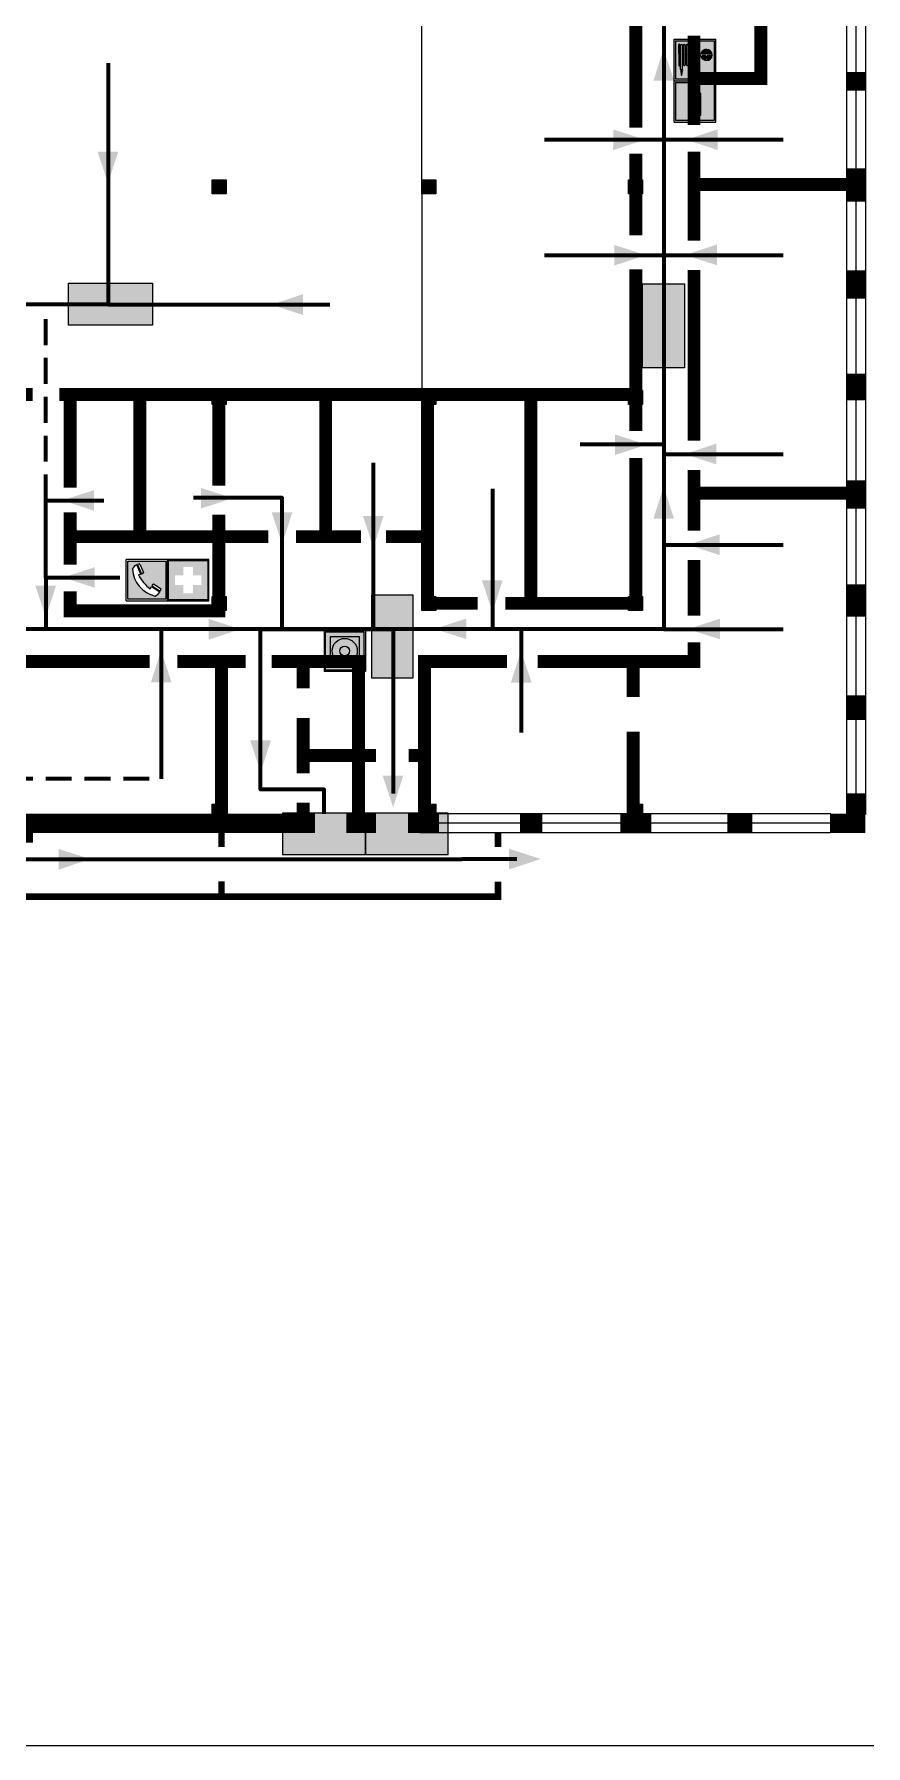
# Model space of a CAD drawing. Header units: millimetres. Extents: x 13810 to 67229, y 12374 to 21950.
# Drawn here: x 23807.1 to 23935.6, y 13755.6 to 14020 of the extents above; entities that cross this region are included whole.
import ezdxf

# ---------------------------------------------------------------- set-up
doc = ezdxf.new("R2010")
doc.units = ezdxf.units.MM
doc.linetypes.add('{ Wide Dash }', pattern=[12, 4, -2, 4, -2])
doc.layers.add('План_Штампы', color=7, linetype='Continuous')

# ---------------------------------------------------------------- blocks, each defined once
blk = doc.blocks.new('A$C32E8229D')
at = {"true_color": 0xffffff}
blk.add_hatch(color=7, dxfattribs=at).paths.add_polyline_path([(0, 0), (0, -8), (16, -8), (16, 0)])
h = blk.add_hatch(color=126)
h.paths.add_polyline_path([(0.2, -0.2), (15.8, -0.2), (15.8, -7.8), (0.2, -7.8)])
h.paths.add_polyline_path([(13.49, -2.05), (12.08, -2.05), (11.37, -2.63, 0.162397), (11.29, -2.84), (11.29, -3.63), (10.35, -3.63), (10.35, -4.05), (11.68, -4.05), (11.68, -3.48), (12.26, -4.28), (11.29, -5.1), (11.29, -6.78), (11.85, -6.78), (11.85, -5.44), (12.8, -4.64), (12.8, -5.94), (14.46, -5.94), (14.46, -5.39), (13.45, -5.39), (13.45, -3.97), (12.46, -2.59), (13.15, -2.59), (13.69, -3.34), (14.18, -3)], flags=16)
h.paths.add_polyline_path([(10.74, -1.82, 1), (11.8, -1.82, 1)], flags=16)
h.paths.add_polyline_path([(9.39, -3.59), (5.99, -3.59), (6.56, -3.03), (5.91, -3.03), (5.1, -3.83), (5.91, -4.64), (6.56, -4.64), (5.99, -4.09), (9.39, -4.09)], flags=16)
h.paths.add_polyline_path([(4.29, -1.08), (1.72, -1.08), (1.72, -6.6), (4.29, -6.6)], flags=16)
at = {"color": 126}
blk.add_lwpolyline([(16, -8), (0, -8), (0, 0), (16, 0)], close=True, dxfattribs=at)
blk = doc.blocks.new('A$C54414219')
at = {"true_color": 0xffffff}
h = blk.add_hatch(color=7, dxfattribs=at)
h.paths.add_polyline_path([(2.39, -9.45), (2.39, -18.3), (11.23, -18.3), (11.23, -9.45)], flags=0)
h.paths.add_polyline_path([(10.71, -13.87, -1), (2.92, -13.87, -1)], flags=0)
h.paths.add_polyline_path([(8.3, -13.87, -1), (5.33, -13.87, -1)], flags=0)
h.paths.add_polyline_path([(0.41, -7.47), (0.41, -20.27), (13.21, -20.27), (13.21, -7.47)])
h.paths.add_polyline_path([(0.92, -19.77), (12.71, -19.77), (12.71, -7.98), (0.92, -7.98)], flags=16)
h.paths.add_polyline_path([(11.23, -9.45), (11.23, -18.3), (2.39, -18.3), (2.39, -9.45)], flags=0)
at = {"lineweight": 5}
h = blk.add_hatch(color=242, dxfattribs=at)
h.paths.add_polyline_path([(12.71, -7.98), (0.92, -7.98), (0.92, -19.77), (12.71, -19.77)])
h.paths.add_polyline_path([(11.23, -18.3), (2.39, -18.3), (2.39, -9.45), (11.23, -9.45)], flags=16)
h.paths.add_polyline_path([(10.71, -13.87, -1), (2.92, -13.87, -1)], flags=0)
h.paths.add_polyline_path([(8.3, -13.87, -1), (5.33, -13.87, -1)], flags=0)
at = {"true_color": 0xffffff}
h = blk.add_hatch(color=7, dxfattribs=at)
h.paths.add_polyline_path([(2.39, -9.45), (2.39, -18.3), (11.23, -18.3), (11.23, -9.45)])
h.paths.add_polyline_path([(10.71, -13.87, -1), (2.92, -13.87, -1)], flags=16)
h.paths.add_polyline_path([(8.3, -13.87, -1), (5.33, -13.87, -1)], flags=0)
at = {"lineweight": 5}
h = blk.add_hatch(color=242, dxfattribs=at)
h.paths.add_polyline_path([(2.92, -13.87, 1), (10.71, -13.87, 1)])
h.paths.add_polyline_path([(8.3, -13.87, -1), (5.33, -13.87, -1)], flags=16)
at = {"color": 242, "lineweight": 5}
for p, q in [((0.41, -20.27), (0.41, -7.47)), ((0.41, -7.47), (13.21, -7.47)), ((0.41, -7.47), (13.21, -7.47)), ((13.21, -20.27), (13.21, -7.47)), ((0.41, -20.27), (13.21, -20.27))]:
    blk.add_line(p, q, dxfattribs=at)
for points in [[(0.92, -7.98), (12.71, -7.98), (12.71, -19.77), (0.92, -19.77)], [(2.39, -9.45), (11.23, -9.45), (11.23, -18.3), (2.39, -18.3)]]:
    blk.add_lwpolyline(points, close=True, dxfattribs=at)
for radius in [3.89, 1.49]:
    blk.add_circle((6.81, -13.87), radius, dxfattribs=at)
blk = doc.blocks.new('A$C3AD82952')
at = {"true_color": 0xf5f5ff}
h = blk.add_hatch(color=7, dxfattribs=at)
h.dxf.hatch_style = 1
h.paths.add_polyline_path([(8.21, 8.73, 0.414214), (7.89, 9.05), (7.22, 9.05), (7.22, 9.92), (7.59, 9.92, 1), (7.57, 10.36), (7.22, 10.36), (7.22, 10.6), (6.43, 10.6), (6.43, 10.36), (6.01, 10.36), (4.74, 9.59), (4.74, 8.69), (4.98, 8.73), (4.98, 9.26), (6.12, 9.91), (6.43, 9.91), (6.43, 9.05), (5.76, 9.05, 0.414214), (5.44, 8.73), (5.44, 2.2), (8.21, 2.2)], flags=0)
h.paths.add_polyline_path([(12.8, 12.8), (0, 12.8), (0, 0), (12.8, 0)])
h.paths.add_polyline_path([(0.51, 12.29), (12.29, 12.29), (12.29, 0.51), (0.51, 0.51)], flags=16)
h.paths.add_polyline_path([(4.74, 9.59), (6.01, 10.36), (6.43, 10.36), (6.43, 10.6), (7.22, 10.6), (7.22, 10.36), (7.59, 10.36, -0.94586), (7.59, 9.92), (7.22, 9.92), (7.22, 9.05), (7.89, 9.05, -0.414214), (8.21, 8.73), (8.21, 2.2), (5.44, 2.2), (5.44, 8.73, -0.414214), (5.76, 9.05), (6.43, 9.05), (6.43, 9.91), (6.12, 9.91), (4.98, 9.26), (4.98, 8.73), (4.74, 8.69)], flags=0)
h = blk.add_hatch(color=242)
h.dxf.hatch_style = 1
h.paths.add_polyline_path([(12.29, 12.29), (0.51, 12.29), (0.51, 0.51), (12.29, 0.51)])
h.paths.add_polyline_path([(4.74, 8.69), (4.74, 9.59), (6.01, 10.36), (6.43, 10.36), (6.43, 10.6), (7.22, 10.6), (7.22, 10.36), (7.59, 10.36, -0.94586), (7.59, 9.92), (7.22, 9.92), (7.22, 9.05), (7.89, 9.05, -0.414214), (8.21, 8.73), (8.21, 2.2), (5.44, 2.2), (5.44, 8.73, -0.414214), (5.76, 9.05), (6.43, 9.05), (6.43, 9.91), (6.12, 9.91), (4.98, 9.26), (4.98, 8.73)], flags=16)
h = blk.add_hatch(color=7, dxfattribs=at)
h.dxf.hatch_style = 1
h.paths.add_polyline_path([(8.21, 8.73, 0.414214), (7.89, 9.05), (7.22, 9.05), (7.22, 9.92), (7.59, 9.92, 1), (7.57, 10.36), (7.22, 10.36), (7.22, 10.6), (6.43, 10.6), (6.43, 10.36), (6.01, 10.36), (4.74, 9.59), (4.74, 8.69), (4.98, 8.73), (4.98, 9.26), (6.12, 9.91), (6.43, 9.91), (6.43, 9.05), (5.76, 9.05, 0.414214), (5.44, 8.73), (5.44, 2.2), (8.21, 2.2)])
at = {"color": 242, "lineweight": 5}
for p, q in [((0, 0), (0, 12.8)), ((0, 12.8), (12.8, 12.8)), ((7.22, 10.6), (6.43, 10.6)), ((6.43, 10.6), (6.43, 10.36)), ((7.22, 10.36), (7.22, 10.6)), ((12.8, 0), (12.8, 12.8)), ((6.01, 10.36), (4.74, 9.59)), ((4.74, 9.59), (4.74, 8.69)), ((4.74, 8.69), (4.98, 8.73)), ((4.98, 9.26), (6.12, 9.91)), ((4.98, 8.73), (4.98, 9.26)), ((5.44, 2.2), (5.44, 8.73)), ((5.76, 9.05), (6.43, 9.05)), ((6.01, 10.36), (6.43, 10.36)), ((6.12, 9.91), (6.43, 9.91)), ((6.43, 9.91), (6.43, 9.05)), ((7.59, 10.36), (7.22, 10.36)), ((7.22, 9.05), (7.22, 9.92)), ((7.59, 9.92), (7.22, 9.92)), ((7.89, 9.05), (7.22, 9.05)), ((8.21, 2.2), (8.21, 8.73)), ((0, 0), (12.8, 0)), ((5.44, 2.2), (8.21, 2.2))]:
    blk.add_line(p, q, dxfattribs=at)
blk.add_lwpolyline([(0.51, 12.29), (12.29, 12.29), (12.29, 0.51), (0.51, 0.51)], close=True, dxfattribs=at)
for centre, radius, start, end in [((5.76, 8.73), 0.32, 90, 180), ((7.58, 10.14), 0.223, 273.1875, 86.8125), ((7.89, 8.73), 0.32, 0, 90)]:
    blk.add_arc(centre, radius, start, end, dxfattribs=at)
blk = doc.blocks.new('A$C37112FD5')
at = {"true_color": 0xf5f5ff}
h = blk.add_hatch(color=7, dxfattribs=at)
h.dxf.hatch_style = 1
h.paths.add_polyline_path([(12.8, -7.4), (0, -7.4), (0, -20.2), (12.8, -20.2)])
h.paths.add_polyline_path([(12.29, -7.91), (12.29, -19.69), (0.51, -19.69), (0.51, -7.91)], flags=16)
h.paths.add_polyline_path([(4.98, -9.04, -0.42597), (5.17, -9.22), (5.17, -12.25), (5.17, -15.29, -0.432244), (4.98, -15.47), (4.83, -15.47, -0.42597), (4.64, -15.29), (4.64, -12.25), (4.64, -9.22, -0.432244), (4.83, -9.04)], flags=0)
h.paths.add_polyline_path([(4.28, -9.22), (4.28, -12.25), (4.28, -15.29, -0.432244), (4.09, -15.47), (3.94, -15.47, -0.42597), (3.75, -15.29), (3.75, -12.25), (3.75, -9.22, -0.432244), (3.94, -9.04), (4.09, -9.04, -0.42597)], flags=0)
h.paths.add_polyline_path([(5.72, -9.04), (5.87, -9.04, -0.42597), (6.06, -9.22), (6.06, -12.25), (6.06, -15.29, -0.432244), (5.87, -15.47), (5.72, -15.47, -0.42597), (5.53, -15.29), (5.53, -12.25), (5.53, -9.22, -0.432244)], flags=0)
h.paths.add_polyline_path([(6.42, -8.9), (6.5, -8.9, -0.42597), (6.69, -9.08), (6.69, -12.03), (8.21, -12.03, -15.824349), (8.21, -12.47), (6.69, -12.47), (6.69, -15.42, -0.432244), (6.5, -15.6), (6.42, -15.6)], flags=0)
h.paths.add_polyline_path([(3.39, -9.22), (3.39, -12.25), (3.39, -15.29, -0.432244), (3.2, -15.47), (3.05, -15.47, -0.42597), (2.85, -15.29), (2.85, -12.25), (2.85, -9.22, -0.432244), (3.05, -9.04), (3.2, -9.04, -0.42597)], flags=0)
h.paths.add_polyline_path([(2.5, -9.22), (2.5, -16.71), (1.96, -16.71), (1.96, -9.22, -0.432244), (2.15, -9.04), (2.31, -9.04, -0.42597)], flags=0)
h.paths.add_polyline_path([(1.61, -8.9), (1.61, -15.6), (1.57, -15.6, -0.42597), (1.37, -15.42), (1.37, -12.03), (1.37, -9.09, -0.432244), (1.57, -8.9)], flags=0)
h.paths.add_polyline_path([(9.76, -10.81), (9.76, -12.03), (8.49, -12.03, -0.336371)], flags=0)
h.paths.add_polyline_path([(8.49, -12.47), (9.76, -12.47), (9.76, -13.7, -0.336371)], flags=0)
h.paths.add_polyline_path([(10.11, -10.81, -0.336371), (11.38, -12.03), (10.11, -12.03)], flags=0)
h.paths.add_polyline_path([(10.11, -12.47), (11.38, -12.47, -0.336371), (10.11, -13.7)], flags=0)
h.paths.add_polyline_path([(2.5, -16.84), (2.5, -17.05), (1.97, -17.05), (1.97, -16.84)], flags=0)
h.paths.add_polyline_path([(2.5, -17.24, -0.033778), (2.24, -18.6, -0.033778), (1.97, -17.24)], flags=0)
h = blk.add_hatch(color=242)
h.dxf.hatch_style = 1
h.paths.add_polyline_path([(12.29, -7.91), (0.51, -7.91), (0.51, -19.69), (12.29, -19.69)])
h.paths.add_polyline_path([(6.42, -15.6), (6.42, -8.9), (6.5, -8.9, -0.42597), (6.69, -9.08), (6.69, -12.03), (8.21, -12.03, -15.824349), (8.21, -12.47), (6.69, -12.47), (6.69, -15.42, -0.432244), (6.5, -15.6)], flags=16)
h.paths.add_polyline_path([(5.87, -15.47), (5.72, -15.47, -0.42597), (5.53, -15.29), (5.53, -12.25), (5.53, -9.22, -0.432244), (5.72, -9.04), (5.87, -9.04, -0.42597), (6.06, -9.22), (6.06, -12.25), (6.06, -15.29, -0.432244)], flags=16)
h.paths.add_polyline_path([(4.98, -15.47), (4.83, -15.47, -0.42597), (4.64, -15.29), (4.64, -12.25), (4.64, -9.22, -0.432244), (4.83, -9.04), (4.98, -9.04, -0.42597), (5.17, -9.22), (5.17, -12.25), (5.17, -15.29, -0.432244)], flags=16)
h.paths.add_polyline_path([(4.09, -15.47), (3.94, -15.47, -0.42597), (3.75, -15.29), (3.75, -12.25), (3.75, -9.22, -0.432244), (3.94, -9.04), (4.09, -9.04, -0.42597), (4.28, -9.22), (4.28, -12.25), (4.28, -15.29, -0.432244)], flags=16)
h.paths.add_polyline_path([(3.2, -15.47), (3.05, -15.47, -0.42597), (2.85, -15.29), (2.85, -12.25), (2.85, -9.22, -0.432244), (3.05, -9.04), (3.2, -9.04, -0.42597), (3.39, -9.22), (3.39, -12.25), (3.39, -15.29, -0.432244)], flags=16)
h.paths.add_polyline_path([(2.5, -17.05), (1.97, -17.05), (1.97, -16.84), (2.5, -16.84)], flags=16)
h.paths.add_polyline_path([(2.5, -17.24, -0.033778), (2.24, -18.6, -0.033778), (1.97, -17.24)], flags=16)
h.paths.add_polyline_path([(2.5, -16.71), (1.96, -16.71), (1.96, -9.22, -0.432244), (2.15, -9.04), (2.31, -9.04, -0.42597), (2.5, -9.22)], flags=16)
h.paths.add_polyline_path([(1.61, -15.6), (1.57, -15.6, -0.42597), (1.37, -15.42), (1.37, -12.03), (1.37, -9.09, -0.432244), (1.57, -8.9), (1.61, -8.9)], flags=16)
h.paths.add_polyline_path([(8.49, -12.47), (9.76, -12.47), (9.76, -13.7, -0.336371)], flags=0)
h.paths.add_polyline_path([(10.11, -13.7), (10.11, -12.47), (11.38, -12.47, -0.336371)], flags=0)
h.paths.add_polyline_path([(8.49, -12.03, -0.336371), (9.76, -10.81), (9.76, -12.03)], flags=0)
h.paths.add_polyline_path([(10.11, -12.03), (10.11, -10.81, -0.336371), (11.38, -12.03)], flags=0)
h = blk.add_hatch(color=7, dxfattribs=at)
h.dxf.hatch_style = 1
h.paths.add_polyline_path([(1.61, -8.9), (1.57, -8.9, 0.432244), (1.37, -9.09), (1.37, -12.03), (1.37, -15.42, 0.42597), (1.57, -15.6), (1.61, -15.6)])
h.paths.add_polyline_path([(2.5, -9.22, 0.42597), (2.31, -9.04), (2.15, -9.04, 0.432244), (1.96, -9.22), (1.96, -16.71), (2.5, -16.71)])
h.paths.add_polyline_path([(2.5, -16.84), (1.97, -16.84), (1.97, -17.05), (2.5, -17.05)])
h.paths.add_polyline_path([(2.5, -17.24), (1.97, -17.24, 0.033778), (2.24, -18.6, 0.033778)])
h.paths.add_polyline_path([(3.39, -12.25), (3.39, -9.22, 0.42597), (3.2, -9.04), (3.05, -9.04, 0.432244), (2.85, -9.22), (2.85, -12.25), (2.85, -15.29, 0.42597), (3.05, -15.47), (3.2, -15.47, 0.432244), (3.39, -15.29)])
h.paths.add_polyline_path([(4.28, -12.25), (4.28, -9.22, 0.42597), (4.09, -9.04), (3.94, -9.04, 0.432244), (3.75, -9.22), (3.75, -12.25), (3.75, -15.29, 0.42597), (3.94, -15.47), (4.09, -15.47, 0.432244), (4.28, -15.29)])
h.paths.add_polyline_path([(5.17, -12.25), (5.17, -9.22, 0.42597), (4.98, -9.04), (4.83, -9.04, 0.432244), (4.64, -9.22), (4.64, -12.25), (4.64, -15.29, 0.42597), (4.83, -15.47), (4.98, -15.47, 0.432244), (5.17, -15.29)])
h.paths.add_polyline_path([(6.06, -12.25), (6.06, -9.22, 0.42597), (5.87, -9.04), (5.72, -9.04, 0.432244), (5.53, -9.22), (5.53, -12.25), (5.53, -15.29, 0.42597), (5.72, -15.47), (5.87, -15.47, 0.432244), (6.06, -15.29)])
h.paths.add_polyline_path([(6.69, -12.47), (8.21, -12.47, 15.824349), (8.21, -12.03), (6.69, -12.03), (6.69, -9.08, 0.42597), (6.5, -8.9), (6.42, -8.9), (6.42, -15.6), (6.5, -15.6, 0.432244), (6.69, -15.42)])
h.paths.add_polyline_path([(8.49, -12.47), (9.76, -12.47), (9.76, -13.7, -0.336371)], flags=16)
h.paths.add_polyline_path([(8.49, -12.03, -0.336371), (9.76, -10.81), (9.76, -12.03)], flags=16)
h.paths.add_polyline_path([(10.11, -12.47), (11.38, -12.47, -0.336371), (10.11, -13.7)], flags=16)
h.paths.add_polyline_path([(10.11, -12.03), (10.11, -10.81, -0.336371), (11.38, -12.03)], flags=16)
h = blk.add_hatch(color=242)
h.dxf.hatch_style = 1
h.paths.add_polyline_path([(9.76, -10.81, 0.336371), (8.49, -12.03), (9.76, -12.03)])
h.paths.add_polyline_path([(10.11, -10.81), (10.11, -12.03), (11.38, -12.03, 0.336371)])
h.paths.add_polyline_path([(11.38, -12.47), (10.11, -12.47), (10.11, -13.7, 0.336371)])
h.paths.add_polyline_path([(9.76, -12.47), (8.49, -12.47, 0.336371), (9.76, -13.7)])
at = {"color": 242, "lineweight": 5}
for p, q in [((0, -20.2), (0, -7.4)), ((0, -7.4), (12.8, -7.4)), ((1.37, -12.03), (1.37, -9.08)), ((1.57, -8.9), (1.61, -8.9)), ((1.61, -8.9), (1.61, -15.6)), ((1.96, -16.71), (1.96, -9.22)), ((2.15, -9.04), (2.31, -9.04)), ((2.5, -16.71), (2.5, -9.22)), ((2.85, -12.25), (2.85, -9.22)), ((3.05, -9.04), (3.2, -9.04)), ((3.39, -12.25), (3.39, -9.22)), ((3.75, -12.25), (3.75, -9.22)), ((3.94, -9.04), (4.09, -9.04)), ((4.28, -12.25), (4.28, -9.22)), ((4.64, -12.25), (4.64, -9.22)), ((4.83, -9.04), (4.98, -9.04)), ((5.17, -12.25), (5.17, -9.22)), ((5.53, -12.25), (5.53, -9.22)), ((5.72, -9.04), (5.87, -9.04)), ((6.06, -12.25), (6.06, -9.22)), ((6.42, -8.9), (6.42, -15.6)), ((6.5, -8.9), (6.42, -8.9)), ((6.69, -12.03), (6.69, -9.08)), ((12.8, -20.2), (12.8, -7.4)), ((1.37, -12.03), (1.37, -15.42)), ((1.57, -15.6), (1.61, -15.6)), ((2.85, -12.25), (2.85, -15.29)), ((3.05, -15.47), (3.2, -15.47)), ((3.39, -12.25), (3.39, -15.29)), ((3.75, -12.25), (3.75, -15.29)), ((3.94, -15.47), (4.09, -15.47)), ((4.28, -12.25), (4.28, -15.29)), ((4.64, -12.25), (4.64, -15.29)), ((4.83, -15.47), (4.98, -15.47)), ((5.17, -12.25), (5.17, -15.29)), ((5.53, -12.25), (5.53, -15.29)), ((5.72, -15.47), (5.87, -15.47)), ((6.06, -12.25), (6.06, -15.29)), ((6.42, -15.6), (6.5, -15.6)), ((8.21, -12.03), (6.69, -12.03)), ((8.21, -12.47), (6.69, -12.47)), ((6.69, -12.47), (6.69, -15.42)), ((9.76, -12.03), (8.49, -12.03)), ((9.76, -12.47), (8.49, -12.47)), ((9.76, -10.81), (9.76, -12.03)), ((9.76, -12.47), (9.76, -13.7)), ((10.11, -10.81), (10.11, -12.03)), ((11.38, -12.03), (10.11, -12.03)), ((11.38, -12.47), (10.11, -12.47)), ((10.11, -12.47), (10.11, -13.7)), ((0, -20.2), (12.8, -20.2)), ((1.96, -16.71), (2.5, -16.71)), ((1.97, -16.84), (2.5, -16.84)), ((1.97, -17.05), (1.97, -16.84)), ((2.5, -17.05), (1.97, -17.05)), ((1.97, -17.24), (2.5, -17.24)), ((2.5, -16.84), (2.5, -17.05))]:
    blk.add_line(p, q, dxfattribs=at)
blk.add_lwpolyline([(0.51, -7.91), (12.29, -7.91), (12.29, -19.69), (0.51, -19.69)], close=True, dxfattribs=at)
for centre, radius, start, end in [((1.56, -9.09), 0.182, 87.1027, 180.6071), ((2.15, -9.22), 0.182, 87.1027, 180.6071), ((2.32, -9.22), 0.182, 359.3929, 92.8973), ((3.04, -9.22), 0.182, 87.1027, 180.6071), ((3.21, -9.22), 0.182, 359.3929, 92.8973), ((3.93, -9.22), 0.182, 87.1027, 180.6071), ((4.1, -9.22), 0.182, 359.3929, 92.8973), ((4.82, -9.22), 0.182, 87.1027, 180.6071), ((4.99, -9.22), 0.182, 359.3929, 92.8973), ((5.71, -9.22), 0.182, 87.1027, 180.6071), ((5.88, -9.22), 0.182, 359.3929, 92.8973), ((6.51, -9.09), 0.182, 359.3929, 92.8973), ((9.93, -12.25), 1.74, 187.2319, 172.7681), ((1.56, -15.42), 0.182, 179.3929, 272.8973), ((3.04, -15.29), 0.182, 179.3929, 272.8973), ((3.21, -15.29), 0.182, 267.1027, 0.6071), ((3.93, -15.29), 0.182, 179.3929, 272.8973), ((4.1, -15.29), 0.182, 267.1027, 0.6071), ((4.82, -15.29), 0.182, 179.3929, 272.8973), ((4.99, -15.29), 0.182, 267.1027, 0.6071), ((5.71, -15.29), 0.182, 179.3929, 272.8973), ((5.88, -15.29), 0.182, 267.1027, 0.6071), ((6.51, -15.42), 0.182, 267.1027, 0.6071), ((9.93, -12.25), 1.46, 96.9927, 171.3585), ((9.93, -12.25), 1.46, 188.6415, 263.0073), ((9.93, -12.25), 1.46, 8.6415, 83.0073), ((9.93, -12.25), 1.46, 276.9927, 351.3585), ((12.17, -15.98), 10.27, 187.041, 194.7793), ((-7.7, -15.98), 10.27, 345.2207, 352.959)]:
    blk.add_arc(centre, radius, start, end, dxfattribs=at)
blk = doc.blocks.new('A$C456E1F9C')
at = {"lineweight": 5}
h = blk.add_hatch(color=242, dxfattribs=at)
h.paths.add_polyline_path([(0.51, -1.47), (0.51, -13.26), (12.29, -13.26), (12.29, -1.47)])
h.paths.add_polyline_path([(5.42, -4.95, -0.254479), (4.78, -5.4), (3.52, -2.53, -0.209735), (4.23, -2.4)], flags=16)
h.paths.add_polyline_path([(8.53, -8.6), (10.87, -10.17), (10.54, -10.76), (8.03, -9.13, -0.192251)], flags=16)
h.paths.add_polyline_path([(4.61, -5.49, 0.005518), (3.87, -5.72, 0.128647), (7.49, -10.01, 0.00809), (7.83, -9.33), (10.47, -10.97, -0.16736), (8.99, -12.25, -0.327862), (1.95, -3.95, -0.166952), (3.36, -2.62)], flags=16)
at = {"color": 242, "lineweight": 5}
for p, q in [((0, -13.77), (0, -0.97)), ((12.8, -0.97), (0, -0.97)), ((4.61, -5.49), (3.36, -2.62)), ((3.52, -2.53), (4.78, -5.4)), ((4.23, -2.4), (5.42, -4.95)), ((12.8, -13.77), (12.8, -0.97)), ((7.83, -9.33), (10.47, -10.97)), ((8.03, -9.13), (10.54, -10.76)), ((10.81, -10.12), (8.53, -8.6)), ((10.54, -10.76), (10.8, -10.3)), ((10.8, -10.3), (10.81, -10.12)), ((0, -13.77), (12.8, -13.77))]:
    blk.add_line(p, q, dxfattribs=at)
blk.add_lwpolyline([(0.51, -1.47), (12.29, -1.47), (12.29, -13.26), (0.51, -13.26)], close=True, dxfattribs=at)
for centre, radius, start, end in [((4.59, -5.34), 2.99, 114.2845, 152.1974), ((11.12, -3.31), 9.19, 183.9915, 256.6009), ((4.02, -3.27), 0.891, 76.3284, 123.7092), ((4.68, -4.59), 0.824, 276.9621, 334.0723), ((14.98, -39.1), 35.17, 107.1487, 108.4135), ((13.86, -0.94), 11.08, 205.5536, 234.8762), ((-13.31, 0.8), 23.44, 332.5487, 334.4027), ((8.94, -9.5), 0.989, 114.4092, 157.9388), ((7.87, -9.46), 3, 291.9291, 329.9329)]:
    blk.add_arc(centre, radius, start, end, dxfattribs=at)
blk = doc.blocks.new('A$C18900ED3')
h = blk.add_hatch(color=126)
h.paths.add_polyline_path([(-0.18, -0.18), (-7.02, -0.18), (-7.02, -7.02), (-0.18, -7.02)])
h.paths.add_polyline_path([(-5.89, -4.46), (-5.89, -2.77), (-4.46, -2.77), (-4.46, -1.31), (-2.77, -1.31), (-2.77, -2.77), (-1.33, -2.77), (-1.33, -4.46), (-2.77, -4.46), (-2.77, -5.89), (-4.46, -5.89), (-4.46, -4.46)], flags=16)
at = {"color": 126}
for p, q in [((-7.2, 0), (-7.2, -7.2)), ((0, 0), (-7.2, 0)), ((0, -7.2), (0, 0)), ((-7.02, -7.02), (-7.02, -0.18)), ((-7.02, -0.18), (-0.18, -0.18)), ((-0.18, -0.18), (-0.18, -7.02)), ((-7.2, -7.2), (0, -7.2)), ((-0.18, -7.02), (-7.02, -7.02))]:
    blk.add_line(p, q, dxfattribs=at)
blk = doc.blocks.new('A$C7B4425F7')
at = {"true_color": 0xffffff}
blk.add_hatch(color=7, dxfattribs=at).paths.add_polyline_path([(0, 0), (-16, 0), (-16, -8), (0, -8)])
h = blk.add_hatch(color=126)
h.paths.add_polyline_path([(-0.2, -0.2), (-15.8, -0.2), (-15.8, -7.8), (-0.2, -7.8)])
h.paths.add_polyline_path([(-11.76, -2.03), (-11.76, -3.66), (-11.17, -3.66, -0.568275), (-11.17, -6.18), (-12.58, -6.18), (-12.58, -2.03)], flags=16)
h.paths.add_polyline_path([(-13.33, -4.12, -0.495768), (-13.59, -6.18), (-15.03, -6.18), (-15.03, -2.03), (-13.59, -2.03, -0.487973)], flags=16)
h.paths.add_polyline_path([(-10.25, -2.03), (-9.48, -2.03), (-9.48, -6.18), (-10.25, -6.18)], flags=16)
h.paths.add_polyline_path([(-13.84, -3.69), (-14.24, -3.69), (-14.24, -3.03), (-13.9, -3.03, -0.692621)], flags=0)
h.paths.add_polyline_path([(-9.15, -2.03), (-8.4, -2.03), (-8.04, -3.07), (-7.68, -2.03), (-6.93, -2.03), (-7.64, -4.1), (-6.93, -6.18), (-7.68, -6.18), (-8.04, -5.14), (-8.4, -6.18), (-9.15, -6.18), (-8.44, -4.1)], flags=16)
h.paths.add_polyline_path([(-11.76, -4.46), (-11.42, -4.46, -0.692621), (-11.36, -5.12), (-11.76, -5.12)], flags=0)
h.paths.add_polyline_path([(-13.9, -5.2), (-14.24, -5.2), (-14.24, -4.55), (-13.84, -4.55, -0.708038)], flags=0)
edge = h.paths.add_edge_path(flags=16)
edge.add_ellipse((-5.51, -4.08), major_axis=(0, 2.05), ratio=0.586184, start_angle=0, end_angle=360)
edge = h.paths.add_edge_path(flags=0)
edge.add_ellipse((-5.51, -4.08), major_axis=(0, 1.14), ratio=0.454828, start_angle=0, end_angle=360)
h.paths.add_polyline_path([(-4.13, -4.96, 0.377264), (-3.48, -4.52, 0.0555), (-3.16, -2.03), (-1.66, -2.03), (-1.66, -4.96), (-0.96, -4.96), (-0.96, -7.01), (-1.75, -7.01), (-1.75, -6.18), (-3.3, -6.18), (-3.3, -7.02), (-4.13, -7.02)], flags=16)
h.paths.add_polyline_path([(-2.73, -2.91), (-2.28, -2.91), (-2.28, -4.96), (-3.05, -4.96, 0.079136)], flags=0)
at = {"color": 126}
blk.add_lwpolyline([(-16, -8), (0, -8), (0, 0), (-16, 0)], close=True, dxfattribs=at)

msp = doc.modelspace()

# ---------------------------------------------------------------- hatches: boundary and pattern name
at = {"lineweight": 0}
h = msp.add_hatch(color=256, dxfattribs=at)
h.dxf.hatch_style = 1
h.paths.add_polyline_path([(23834.57, 13995.3), (23836.73, 13995.3), (23836.73, 13997.46), (23834.57, 13997.46)])
h = msp.add_hatch(color=256, dxfattribs=at)
h.dxf.hatch_style = 1
h.paths.add_polyline_path([(23866.97, 13995.3), (23869.13, 13995.3), (23869.13, 13997.46), (23866.97, 13997.46)])
h = msp.add_hatch(color=256, dxfattribs=at)
h.dxf.hatch_style = 1
h.paths.add_polyline_path([(23898.87, 13995.3), (23901.03, 13995.3), (23901.03, 13997.46), (23898.87, 13997.46)])
h = msp.add_hatch(color=256, dxfattribs=at)
h.dxf.hatch_style = 1
h.paths.add_polyline_path([(23834.57, 13962.8), (23836.73, 13962.8), (23836.73, 13964.95), (23834.57, 13964.95)])
h = msp.add_hatch(color=256, dxfattribs=at)
h.dxf.hatch_style = 1
h.paths.add_polyline_path([(23866.97, 13962.8), (23869.13, 13962.8), (23869.13, 13964.95), (23866.97, 13964.95)])
h = msp.add_hatch(color=256, dxfattribs=at)
h.dxf.hatch_style = 1
h.paths.add_polyline_path([(23898.87, 13962.8), (23901.03, 13962.8), (23901.03, 13964.95), (23898.87, 13964.95)])
h = msp.add_hatch(color=256, dxfattribs=at)
h.dxf.hatch_style = 1
h.paths.add_polyline_path([(23834.57, 13930.95), (23836.73, 13930.95), (23836.73, 13933.1), (23834.57, 13933.1)])
h = msp.add_hatch(color=256, dxfattribs=at)
h.dxf.hatch_style = 1
h.paths.add_polyline_path([(23866.97, 13930.95), (23869.13, 13930.95), (23869.13, 13933.1), (23866.97, 13933.1)])
h = msp.add_hatch(color=256, dxfattribs=at)
h.dxf.hatch_style = 1
h.paths.add_polyline_path([(23898.87, 13930.95), (23901.03, 13930.95), (23901.03, 13933.1), (23898.87, 13933.1)])
h = msp.add_hatch(color=256, dxfattribs=at)
h.dxf.hatch_style = 1
h.paths.add_polyline_path([(23834.57, 13898.89), (23836.73, 13898.89), (23836.73, 13901.05), (23834.57, 13901.05)])
h = msp.add_hatch(color=256, dxfattribs=at)
h.dxf.hatch_style = 1
h.paths.add_polyline_path([(23866.97, 13898.89), (23869.13, 13898.89), (23869.13, 13901.05), (23866.97, 13901.05)])
h = msp.add_hatch(color=256, dxfattribs=at)
h.dxf.hatch_style = 1
h.paths.add_polyline_path([(23898.87, 13898.89), (23901.03, 13898.89), (23901.03, 13901.05), (23898.87, 13901.05)])

# ---------------------------------------------------------------- linework, layer by layer
at = {"color": 126, "lineweight": 0, "true_color": 0x008754}
msp.add_lwpolyline([(23537.02, 14150.63), (24137.02, 14150.63), (24137.02, 13755.63), (23537.02, 13755.63)], close=True, dxfattribs=at)
at = {"color": 126, "lineweight": 100, "true_color": 0x008754}
for points in [[(23932.24, 14034.04), (23904.33, 14034.04), (23904.33, 13928.07), (23862.51, 13928.07), (23862.51, 13902.72)], [(23818.5, 14015.5), (23818.5, 13978.22), (23756.53, 13978.22), (23756.53, 13978.22)], [(23885.89, 14003.7), (23904.33, 14003.7)], [(23904.33, 14003.7), (23922.77, 14003.7)], [(23885.89, 13985.85), (23904.33, 13985.85)], [(23904.33, 13985.85), (23922.77, 13985.85)], [(23818.5, 13978.22), (23852.74, 13978.22)], [(23904.33, 13956.61), (23891.4, 13956.61)], [(23859.47, 13928.07), (23859.47, 13953.75)], [(23904.33, 13955.13), (23922.77, 13955.13)], [(23877.91, 13928.07), (23877.91, 13949.73)], [(23820.31, 13936.01), (23808.85, 13936.01), (23808.85, 13947.96), (23817.84, 13947.96)], [(23845.38, 13928.07), (23845.38, 13948.34), (23831.68, 13948.34)], [(23904.33, 13941.12), (23922.77, 13941.12)], [(23808.85, 13936.01), (23808.85, 13928.07)], [(23851.88, 13899.58), (23851.88, 13903.34), (23842.04, 13903.34), (23842.04, 13928.07), (23862.51, 13928.07), (23783.32, 13928.07), (23783.32, 13830.32), (23795.85, 13830.32), (23742.52, 13830.32), (23736.05, 13832.37), (23682.05, 13832.37), (23682.05, 13824.32), (23699.97, 13824.32)], [(23826.67, 13928.07), (23826.67, 13904.95)], [(23882.3, 13928.07), (23882.3, 13912.14)], [(23904.33, 13928.07), (23922.77, 13928.07)], [(23795.47, 13904.48), (23795.47, 13892.56), (23873.16, 13892.56)], [(23881.64, 13892.56), (23873.16, 13892.56)]]:
    msp.add_lwpolyline(points, dxfattribs=at)
at = {"lineweight": 0}
for points, const_width in [([(23900.04, 14005.55), (23900.04, 14029.55)], 2), ([(23919.34, 14028.91), (23919.34, 14013.14), (23909.01, 14013.14)], 2), ([(23909.01, 14019.74), (23909.01, 14005.92)], 2), ([(23934.01, 14014.11), (23934.01, 14011.25)], 3), ([(23900.04, 13988.91), (23900.04, 14001.49)], 2), ([(23909.01, 14001.81), (23909.01, 13988.1)], 2), ([(23934.01, 13999.26), (23934.01, 13994.09)], 3), ([(23934.01, 13996.73), (23909.01, 13996.73)], 2), ([(23900.04, 13958.7), (23900.04, 13983.67)], 2), ([(23909.01, 13983.55), (23909.01, 13957.2)], 2), ([(23934.01, 13983.47), (23934.01, 13979.12)], 3), ([(23806.82, 13964.32), (23771.42, 13964.32), (23771.42, 13974.14)], 2), ([(23934.01, 13967.56), (23934.01, 13963.43)], 3), ([(23900.04, 13958.7), (23900.04, 13964.32), (23810.93, 13964.32)], 2), ([(23812.61, 13964.32), (23812.61, 13949.92)], 2), ([(23823.39, 13942.36), (23823.39, 13964.32)], 2), ([(23835.61, 13964.32), (23835.61, 13950.24)], 2), ([(23852.1, 13942.36), (23852.1, 13964.32)], 2), ([(23875.61, 13932.07), (23867.82, 13932.07), (23867.82, 13964.32)], 2), ([(23883.8, 13932.07), (23883.8, 13964.32)], 2), ([(23879.84, 13932.07), (23900.04, 13932.07), (23900.04, 13954.5)], 2), ([(23909.01, 13952.68), (23909.01, 13943.28)], 2), ([(23934.01, 13951.04), (23934.01, 13946.68)], 3), ([(23934.01, 13949.07), (23909.01, 13949.07)], 2), ([(23812.61, 13942.36), (23812.61, 13946.14)], 2), ([(23812.61, 13933.92), (23812.61, 13930.89), (23835.61, 13930.89), (23835.61, 13945.74)], 2), ([(23843.26, 13942.36), (23812.61, 13942.36), (23812.61, 13938.04)], 2), ([(23857.55, 13942.36), (23847.51, 13942.36)], 2), ([(23867.82, 13942.36), (23861.41, 13942.36)], 2), ([(23909.01, 13938.78), (23909.01, 13930.15)], 2), ([(23934.01, 13934.99), (23934.01, 13930.02)], 3), ([(23909.01, 13926.02), (23909.01, 13923.1), (23884.87, 13923.1)], 2), ([(23824.9, 13923.1), (23798.64, 13923.1)], 2), ([(23839.72, 13923.1), (23829.18, 13923.1)], 2), ([(23835.99, 13923.1), (23835.99, 13898.69)], 2), ([(23857.18, 13898.36), (23857.18, 13923.1), (23843.74, 13923.1)], 2), ([(23848.6, 13923.1), (23848.6, 13918.92)], 2), ([(23880.11, 13923.1), (23867.37, 13923.1), (23867.37, 13898.97)], 2), ([(23899.63, 13923.1), (23899.63, 13917.58)], 2), ([(23934.01, 13917.84), (23934.01, 13914.06)], 3), ([(23848.6, 13908.56), (23848.6, 13914.37)], 2), ([(23899.63, 13898.26), (23899.63, 13912.27)], 2), ([(23859.87, 13908.56), (23848.6, 13908.56), (23848.6, 13905.83)], 2), ([(23867.37, 13908.56), (23864.91, 13908.56)], 2), ([(23934.01, 13902.71), (23934.01, 13898.1), (23930.01, 13898.1)], 3), ([(23848.6, 13901.28), (23848.6, 13898.06)], 2), ([(23850.45, 13898.1), (23805.38, 13898.1), (23805.38, 13895.1)], 3), ([(23835.99, 13894.46), (23835.99, 13898.44)], 1), ([(23859.88, 13898.1), (23855.28, 13898.1)], 3), ([(23869.59, 13898.1), (23864.8, 13898.1)], 3), ([(23885.56, 13898.1), (23882.14, 13898.1)], 3), ([(23902.41, 13898.1), (23897.65, 13898.1)], 3), ([(23918.04, 13898.1), (23914.14, 13898.1)], 3), ([(23878.73, 13896.61), (23878.73, 13894.44)], 1), ([(23878.73, 13889.08), (23878.73, 13886.77), (23805.71, 13886.77), (23835.99, 13886.77), (23835.99, 13889.16)], 1)]:
    msp.add_lwpolyline(points, dxfattribs=dict(at, const_width=const_width))
for points in [[(23866.97, 13997.46), (23866.97, 14027.99)], [(23932.57, 14026.1), (23932.57, 13899.47)], [(23934.01, 14025.97), (23934.01, 13899.35)], [(23935.49, 14026.06), (23935.49, 13899.44)], [(23866.97, 13995.3), (23866.97, 13964.58)], [(23930.15, 13899.56), (23866.72, 13899.56)], [(23930.01, 13898.1), (23866.59, 13898.1)], [(23930.08, 13896.64), (23866.65, 13896.64)]]:
    msp.add_lwpolyline(points, dxfattribs=at)
for points in [[(23836.73, 13995.3), (23834.57, 13995.3), (23834.57, 13997.46), (23836.73, 13997.46)], [(23869.13, 13995.3), (23866.97, 13995.3), (23866.97, 13997.46), (23869.13, 13997.46)], [(23901.03, 13995.3), (23898.87, 13995.3), (23898.87, 13997.46), (23901.03, 13997.46)], [(23836.73, 13962.8), (23834.57, 13962.8), (23834.57, 13964.95), (23836.73, 13964.95)], [(23869.13, 13962.8), (23866.97, 13962.8), (23866.97, 13964.95), (23869.13, 13964.95)], [(23901.03, 13962.8), (23898.87, 13962.8), (23898.87, 13964.95), (23901.03, 13964.95)], [(23836.73, 13930.95), (23834.57, 13930.95), (23834.57, 13933.1), (23836.73, 13933.1)], [(23869.13, 13930.95), (23866.97, 13930.95), (23866.97, 13933.1), (23869.13, 13933.1)], [(23901.03, 13930.95), (23898.87, 13930.95), (23898.87, 13933.1), (23901.03, 13933.1)], [(23836.73, 13898.89), (23834.57, 13898.89), (23834.57, 13901.05), (23836.73, 13901.05)], [(23869.13, 13898.89), (23866.97, 13898.89), (23866.97, 13901.05), (23869.13, 13901.05)], [(23901.03, 13898.89), (23898.87, 13898.89), (23898.87, 13901.05), (23901.03, 13901.05)]]:
    msp.add_lwpolyline(points, close=True, dxfattribs=at)
at = {"color": 126, "linetype": '{ Wide Dash }', "lineweight": 100, "true_color": 0x008754}
for points in [[(23808.85, 13947.96), (23808.85, 13978.22)], [(23824.85, 13904.95), (23797.29, 13904.95)]]:
    msp.add_lwpolyline(points, dxfattribs=at)
at = {"layer": 'План_Штампы', "color": 126, "true_color": 0x008754}
for points in [[(23905.93, 14012.77), (23902.74, 14012.77), (23904.31, 14017.67)], [(23896.52, 14002.06), (23896.53, 14005.25), (23901.43, 14003.68)], [(23912.67, 14005.27), (23912.66, 14002.08), (23907.77, 14003.66)], [(23816.85, 14001.83), (23820.04, 14001.82), (23818.46, 13996.92)], [(23896.68, 13984.23), (23896.69, 13987.42), (23901.59, 13985.84)], [(23912.54, 13987.48), (23912.54, 13984.29), (23907.64, 13985.86)], [(23848.57, 13979.8), (23848.57, 13976.61), (23843.67, 13978.19)], [(23896.79, 13954.96), (23896.79, 13958.15), (23901.69, 13956.57)], [(23912.45, 13956.73), (23912.45, 13953.54), (23907.55, 13955.11)], [(23816.32, 13949.57), (23816.31, 13946.38), (23811.42, 13947.96)], [(23832.81, 13946.7), (23832.82, 13949.89), (23837.71, 13948.32)], [(23905.93, 13945.15), (23902.74, 13945.15), (23904.31, 13950.05)], [(23843.76, 13946.13), (23846.95, 13946.12), (23845.37, 13941.23)], [(23857.85, 13945.58), (23861.05, 13945.57), (23859.47, 13940.68)], [(23912.97, 13942.72), (23912.97, 13939.53), (23908.07, 13941.1)], [(23816.43, 13937.66), (23816.43, 13934.47), (23811.53, 13936.05)], [(23876.25, 13935.61), (23879.44, 13935.6), (23877.87, 13930.7)], [(23807.25, 13934.81), (23810.44, 13934.81), (23808.86, 13929.91)], [(23834.04, 13926.46), (23834.04, 13929.65), (23838.94, 13928.08)], [(23873.83, 13929.73), (23873.83, 13926.54), (23868.93, 13928.11)], [(23913.03, 13929.7), (23913.02, 13926.51), (23908.13, 13928.08)], [(23828.28, 13919.87), (23825.09, 13919.87), (23826.66, 13924.77)], [(23883.91, 13919.83), (23880.72, 13919.83), (23882.29, 13924.73)], [(23840.44, 13910.91), (23843.63, 13910.9), (23842.06, 13906.01)], [(23860.9, 13905.46), (23864.09, 13905.46), (23862.52, 13900.56)], [(23810.85, 13890.95), (23810.85, 13894.14), (23815.75, 13892.57)], [(23880.42, 13890.97), (23880.42, 13894.17), (23885.32, 13892.59)]]:
    msp.add_solid(points, dxfattribs=at)

# ---------------------------------------------------------------- block references
for name, p, xscale, yscale, zscale in [('A$C37112FD5', (23905.97, 14022.88), 0.4999987203627825, 0.4999987203627825, 0.4999987203627825), ('A$C3AD82952', (23905.97, 14006.38), 0.5, 0.5, 0.5), ('A$C456E1F9C', (23821.25, 13939.32), 0.5, 0.5, 0.5), ('A$C18900ED3', (23834.05, 13938.84), 0.8888888888061047, 0.8888888888061047, 0.8888888888061047)]:
    msp.add_blockref(name, p, dxfattribs=dict(xscale=xscale, yscale=yscale, zscale=zscale))
at = {"xscale": 0.5, "yscale": 0.5, "zscale": 0.5, "rotation": 180}
msp.add_blockref('A$C54414219', (23858.45, 13917.78), dxfattribs=at)
at = {"layer": 'План_Штампы', "color": 126, "true_color": 0x008754}
for p, xscale, yscale, zscale, rotation in [((23812.38, 13981.52), 0.8100087101568005, 0.8100087101568005, 0.8100087101568005, 359.9978653237144), ((23907.54, 13981.42), 0.8100087101568005, 0.8100087101568005, 0.8100087101568005, 269.9978653237144), ((23865.6, 13920.55), -0.8, 0.8, 0.8, 270)]:
    msp.add_blockref('A$C32E8229D', p, dxfattribs=dict(at, xscale=xscale, yscale=yscale, zscale=zscale, rotation=rotation))
at = {"layer": 'План_Штампы', "xscale": 0.8, "yscale": 0.8, "zscale": 0.8}
for p in [(23858.25, 13899.66), (23871.05, 13899.66)]:
    msp.add_blockref('A$C7B4425F7', p, dxfattribs=at)

doc.saveas('drawing.dxf')
